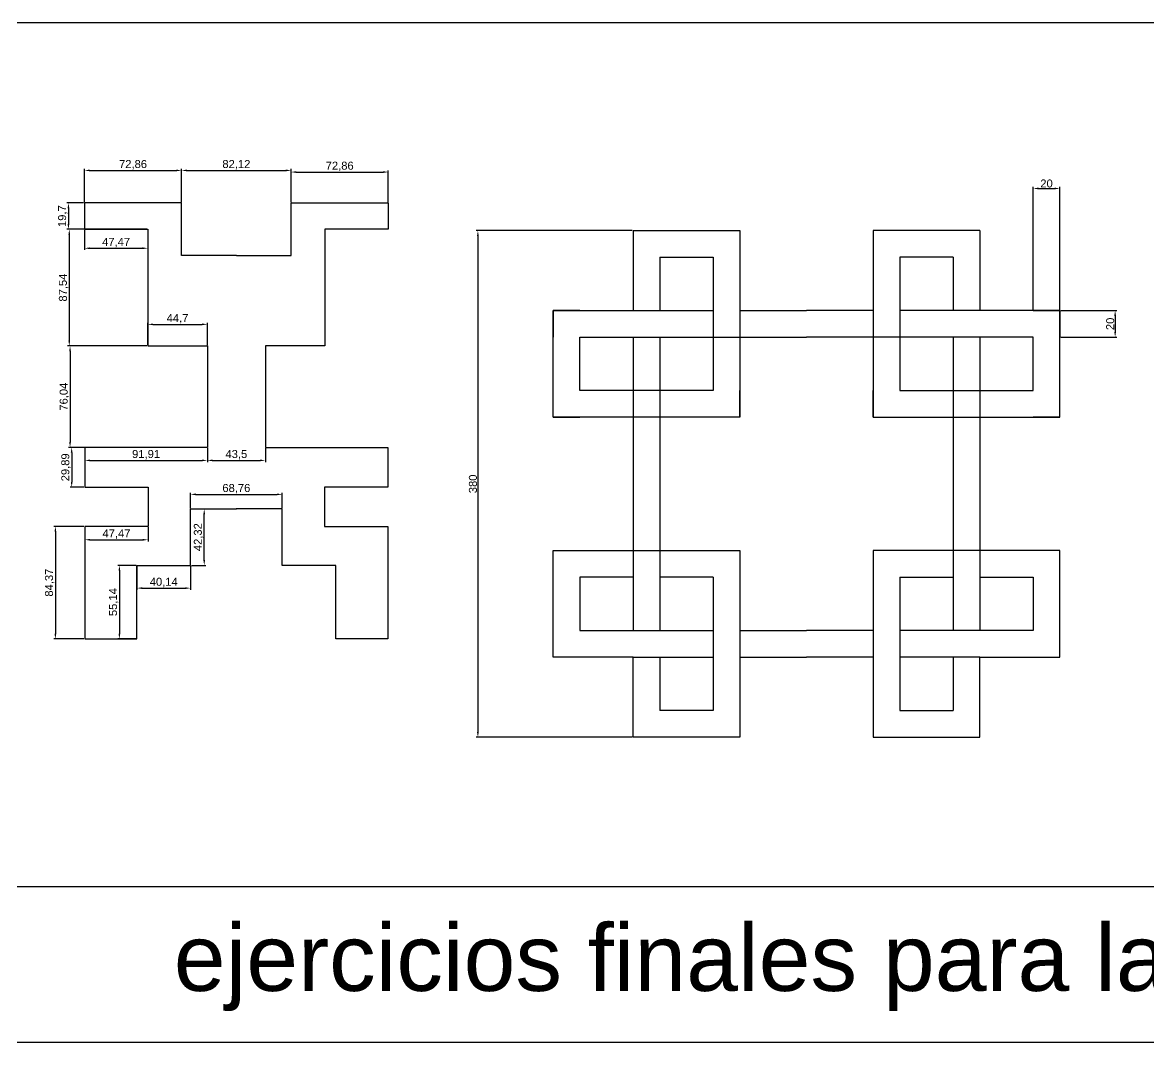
# Model space of a CAD drawing. Header units: millimetres. Extents: x 3767 to 9480, y 1414 to 2179.
# Drawn here: x 4570 to 5414, y 1414 to 2179 of the extents above; entities that cross this region are included whole.
import ezdxf

# ---------------------------------------------------------------- set-up
doc = ezdxf.new("R2010")
doc.units = ezdxf.units.MM
doc.layers.add('COTAS', color=80, linetype='Continuous')
doc.styles.get("Standard").update_dxf_attribs({"font": 'arial.ttf'})
doc.dimstyles.new('ISO-25', dxfattribs={"dimtxt": 2.5, "dimasz": 2.5, "dimexe": 1.25, "dimexo": 0.625, "dimtad": 1, "dimtxsty": 'Standard', "dimcen": 2.5, "dimadec": 0, "dimazin": 0, "dimtfac": 1, "dimtmove": 0, "dimatfit": 3, "dimfxl": 1, "dimarcsym": 0})

# ---------------------------------------------------------------- blocks, each defined once
blk = doc.blocks.new('*D22')
at = {"layer": 'COTAS', "color": 0, "lineweight": -2, "transparency": 16777216}
for p, q in [((4616.04, 2044.42), (4616.04, 2069.48)), ((4688.9, 2044.42), (4688.9, 2069.48)), ((4620.04, 2068.23), (4684.9, 2068.23))]:
    blk.add_line(p, q, dxfattribs=at)
at = {"layer": 'COTAS', "color": 0, "transparency": 16777216}
for points in [[(4620.04, 2068.89), (4620.04, 2067.56), (4616.04, 2068.23)], [(4684.9, 2068.89), (4684.9, 2067.56), (4688.9, 2068.23)]]:
    blk.add_solid(points, dxfattribs=at)
at = {"layer": 'Defpoints', "color": 0, "transparency": 16777216}
for p in [(4688.9, 2068.23), (4616.04, 2043.8), (4688.9, 2043.8)]:
    blk.add_point(p, dxfattribs=at)
at = {"layer": 'COTAS', "color": 0, "transparency": 16777216, "insert": (4652.47, 2072.46), "char_height": 6, "attachment_point": 5}
blk.add_mtext('72,86', dxfattribs=at)
blk = doc.blocks.new('*D23')
at = {"layer": 'COTAS', "color": 0, "lineweight": -2, "transparency": 16777216}
for p, q in [((4688.9, 2044.42), (4688.9, 2069.48)), ((4771.02, 2044.42), (4771.02, 2069.48)), ((4692.9, 2068.23), (4767.02, 2068.23))]:
    blk.add_line(p, q, dxfattribs=at)
at = {"layer": 'COTAS', "color": 0, "transparency": 16777216}
for points in [[(4692.9, 2068.89), (4692.9, 2067.56), (4688.9, 2068.23)], [(4767.02, 2068.89), (4767.02, 2067.56), (4771.02, 2068.23)]]:
    blk.add_solid(points, dxfattribs=at)
at = {"layer": 'Defpoints', "color": 0, "transparency": 16777216}
for p in [(4771.02, 2068.23), (4688.9, 2043.8), (4771.02, 2043.8)]:
    blk.add_point(p, dxfattribs=at)
at = {"layer": 'COTAS', "color": 0, "transparency": 16777216, "insert": (4729.96, 2072.46), "char_height": 6, "attachment_point": 5}
blk.add_mtext('82,12', dxfattribs=at)
blk = doc.blocks.new('*D24')
at = {"layer": 'COTAS', "color": 0, "lineweight": -2, "transparency": 16777216}
for p, q in [((4771.02, 2044.42), (4771.02, 2068.25)), ((4775.02, 2067), (4839.88, 2067)), ((4843.88, 2044.42), (4843.88, 2068.25))]:
    blk.add_line(p, q, dxfattribs=at)
at = {"layer": 'COTAS', "color": 0, "transparency": 16777216}
for points in [[(4775.02, 2067.67), (4775.02, 2066.33), (4771.02, 2067)], [(4839.88, 2067.67), (4839.88, 2066.33), (4843.88, 2067)]]:
    blk.add_solid(points, dxfattribs=at)
at = {"layer": 'Defpoints', "color": 0, "transparency": 16777216}
for p in [(4843.88, 2067), (4771.02, 2043.8), (4843.88, 2043.8)]:
    blk.add_point(p, dxfattribs=at)
at = {"layer": 'COTAS', "color": 0, "transparency": 16777216, "insert": (4807.45, 2071.23), "char_height": 6, "attachment_point": 5}
blk.add_mtext('72,86', dxfattribs=at)
blk = doc.blocks.new('*D25')
at = {"layer": 'COTAS', "color": 0, "lineweight": -2, "transparency": 16777216}
for p, q in [((4615.41, 2043.8), (4602.79, 2043.8)), ((4604.04, 2039.8), (4604.04, 2028.1)), ((4615.41, 2024.1), (4602.79, 2024.1))]:
    blk.add_line(p, q, dxfattribs=at)
at = {"layer": 'COTAS', "color": 0, "transparency": 16777216}
for points in [[(4603.37, 2039.8), (4604.7, 2039.8), (4604.04, 2043.8)], [(4603.37, 2028.1), (4604.7, 2028.1), (4604.04, 2024.1)]]:
    blk.add_solid(points, dxfattribs=at)
at = {"layer": 'Defpoints', "color": 0, "transparency": 16777216}
for p in [(4616.04, 2043.8), (4604.04, 2024.1), (4616.04, 2024.1)]:
    blk.add_point(p, dxfattribs=at)
at = {"layer": 'COTAS', "color": 0, "transparency": 16777216, "insert": (4599.81, 2033.95), "char_height": 6, "attachment_point": 5, "rotation": 90}
blk.add_mtext('19,7', dxfattribs=at)
blk = doc.blocks.new('*D26')
at = {"layer": 'COTAS', "color": 0, "lineweight": -2, "transparency": 16777216}
for p, q in [((4616.04, 2023.47), (4616.04, 2008.61)), ((4663.51, 2023.47), (4663.51, 2008.61)), ((4620.04, 2009.86), (4659.51, 2009.86))]:
    blk.add_line(p, q, dxfattribs=at)
at = {"layer": 'COTAS', "color": 0, "transparency": 16777216}
for points in [[(4620.04, 2010.52), (4620.04, 2009.19), (4616.04, 2009.86)], [(4659.51, 2010.52), (4659.51, 2009.19), (4663.51, 2009.86)]]:
    blk.add_solid(points, dxfattribs=at)
at = {"layer": 'Defpoints', "color": 0, "transparency": 16777216}
for p in [(4616.04, 2024.1), (4663.51, 2024.1), (4663.51, 2009.86)]:
    blk.add_point(p, dxfattribs=at)
at = {"layer": 'COTAS', "color": 0, "transparency": 16777216, "insert": (4639.77, 2014.07), "char_height": 6, "attachment_point": 5}
blk.add_mtext('47,47', dxfattribs=at)
blk = doc.blocks.new('*D27')
at = {"layer": 'COTAS', "color": 0, "lineweight": -2, "transparency": 16777216}
for p, q in [((4662.88, 2024.1), (4603.4, 2024.1)), ((4604.65, 2020.1), (4604.65, 1940.56)), ((4662.88, 1936.56), (4603.4, 1936.56))]:
    blk.add_line(p, q, dxfattribs=at)
at = {"layer": 'COTAS', "color": 0, "transparency": 16777216}
for points in [[(4603.98, 2020.1), (4605.32, 2020.1), (4604.65, 2024.1)], [(4603.98, 1940.56), (4605.32, 1940.56), (4604.65, 1936.56)]]:
    blk.add_solid(points, dxfattribs=at)
at = {"layer": 'Defpoints', "color": 0, "transparency": 16777216}
for p in [(4663.51, 2024.1), (4604.65, 1936.56), (4663.51, 1936.56)]:
    blk.add_point(p, dxfattribs=at)
at = {"layer": 'COTAS', "color": 0, "transparency": 16777216, "insert": (4600.42, 1980.33), "char_height": 6, "attachment_point": 5, "rotation": 90}
blk.add_mtext('87,54', dxfattribs=at)
blk = doc.blocks.new('*D28')
at = {"layer": 'COTAS', "color": 0, "lineweight": -2, "transparency": 16777216}
for p, q in [((4663.51, 1937.18), (4663.51, 1954.04)), ((4667.51, 1952.79), (4704.21, 1952.79)), ((4708.21, 1937.18), (4708.21, 1954.04))]:
    blk.add_line(p, q, dxfattribs=at)
at = {"layer": 'COTAS', "color": 0, "transparency": 16777216}
for points in [[(4667.51, 1953.46), (4667.51, 1952.12), (4663.51, 1952.79)], [(4704.21, 1953.46), (4704.21, 1952.12), (4708.21, 1952.79)]]:
    blk.add_solid(points, dxfattribs=at)
at = {"layer": 'Defpoints', "color": 0, "transparency": 16777216}
for p in [(4708.21, 1952.79), (4663.51, 1936.56), (4708.21, 1936.56)]:
    blk.add_point(p, dxfattribs=at)
at = {"layer": 'COTAS', "color": 0, "transparency": 16777216, "insert": (4685.86, 1957.01), "char_height": 6, "attachment_point": 5}
blk.add_mtext('44,7', dxfattribs=at)
blk = doc.blocks.new('*D29')
at = {"layer": 'COTAS', "color": 0, "lineweight": -2, "transparency": 16777216}
for p, q in [((4662.88, 1936.56), (4603.98, 1936.56)), ((4605.23, 1932.56), (4605.23, 1864.52)), ((4662.88, 1860.52), (4603.98, 1860.52))]:
    blk.add_line(p, q, dxfattribs=at)
at = {"layer": 'COTAS', "color": 0, "transparency": 16777216}
for points in [[(4604.57, 1932.56), (4605.9, 1932.56), (4605.23, 1936.56)], [(4604.57, 1864.52), (4605.9, 1864.52), (4605.23, 1860.52)]]:
    blk.add_solid(points, dxfattribs=at)
at = {"layer": 'Defpoints', "color": 0, "transparency": 16777216}
for p in [(4663.51, 1936.56), (4605.23, 1860.52), (4663.51, 1860.52)]:
    blk.add_point(p, dxfattribs=at)
at = {"layer": 'COTAS', "color": 0, "transparency": 16777216, "insert": (4601, 1898.54), "char_height": 6, "attachment_point": 5, "rotation": 90}
blk.add_mtext('76,04', dxfattribs=at)
blk = doc.blocks.new('*D30')
at = {"layer": 'COTAS', "color": 0, "lineweight": -2, "transparency": 16777216}
for p, q in [((4616.3, 1859.89), (4616.3, 1849.51)), ((4708.21, 1859.89), (4708.21, 1849.51)), ((4620.3, 1850.76), (4704.21, 1850.76))]:
    blk.add_line(p, q, dxfattribs=at)
at = {"layer": 'COTAS', "color": 0, "transparency": 16777216}
for points in [[(4620.3, 1851.42), (4620.3, 1850.09), (4616.3, 1850.76)], [(4704.21, 1851.42), (4704.21, 1850.09), (4708.21, 1850.76)]]:
    blk.add_solid(points, dxfattribs=at)
at = {"layer": 'Defpoints', "color": 0, "transparency": 16777216}
for p in [(4616.3, 1860.52), (4708.21, 1860.52), (4708.21, 1850.76)]:
    blk.add_point(p, dxfattribs=at)
at = {"layer": 'COTAS', "color": 0, "transparency": 16777216, "insert": (4662.25, 1854.99), "char_height": 6, "attachment_point": 5}
blk.add_mtext('91,91', dxfattribs=at)
blk = doc.blocks.new('*D31')
at = {"layer": 'COTAS', "color": 0, "lineweight": -2, "transparency": 16777216}
for p, q in [((4708.21, 1859.89), (4708.21, 1849.51)), ((4751.71, 1859.89), (4751.71, 1849.51)), ((4712.21, 1850.76), (4747.71, 1850.76))]:
    blk.add_line(p, q, dxfattribs=at)
at = {"layer": 'COTAS', "color": 0, "transparency": 16777216}
for points in [[(4712.21, 1851.42), (4712.21, 1850.09), (4708.21, 1850.76)], [(4747.71, 1851.42), (4747.71, 1850.09), (4751.71, 1850.76)]]:
    blk.add_solid(points, dxfattribs=at)
at = {"layer": 'Defpoints', "color": 0, "transparency": 16777216}
for p in [(4708.21, 1860.52), (4751.71, 1860.52), (4751.71, 1850.76)]:
    blk.add_point(p, dxfattribs=at)
at = {"layer": 'COTAS', "color": 0, "transparency": 16777216, "insert": (4729.96, 1854.99), "char_height": 6, "attachment_point": 5}
blk.add_mtext('43,5', dxfattribs=at)
blk = doc.blocks.new('*D32')
at = {"layer": 'COTAS', "color": 0, "lineweight": -2, "transparency": 16777216}
for p, q in [((4615.67, 1860.52), (4605.21, 1860.52)), ((4606.46, 1856.52), (4606.46, 1834.63)), ((4615.67, 1830.63), (4605.21, 1830.63))]:
    blk.add_line(p, q, dxfattribs=at)
at = {"layer": 'COTAS', "color": 0, "transparency": 16777216}
for points in [[(4605.79, 1856.52), (4607.13, 1856.52), (4606.46, 1860.52)], [(4605.79, 1834.63), (4607.13, 1834.63), (4606.46, 1830.63)]]:
    blk.add_solid(points, dxfattribs=at)
at = {"layer": 'Defpoints', "color": 0, "transparency": 16777216}
for p in [(4616.3, 1860.52), (4606.46, 1830.63), (4616.3, 1830.63)]:
    blk.add_point(p, dxfattribs=at)
at = {"layer": 'COTAS', "color": 0, "transparency": 16777216, "insert": (4602.23, 1845.57), "char_height": 6, "attachment_point": 5, "rotation": 90}
blk.add_mtext('29,89', dxfattribs=at)
blk = doc.blocks.new('*D33')
at = {"layer": 'COTAS', "color": 0, "lineweight": -2, "transparency": 16777216}
for p, q in [((4616.3, 1800.64), (4616.3, 1789.99)), ((4663.77, 1800.64), (4663.77, 1789.99)), ((4620.3, 1791.24), (4659.77, 1791.24))]:
    blk.add_line(p, q, dxfattribs=at)
at = {"layer": 'COTAS', "color": 0, "transparency": 16777216}
for points in [[(4620.3, 1791.9), (4620.3, 1790.57), (4616.3, 1791.24)], [(4659.77, 1791.9), (4659.77, 1790.57), (4663.77, 1791.24)]]:
    blk.add_solid(points, dxfattribs=at)
at = {"layer": 'Defpoints', "color": 0, "transparency": 16777216}
for p in [(4616.3, 1801.27), (4663.77, 1801.27), (4663.77, 1791.24)]:
    blk.add_point(p, dxfattribs=at)
at = {"layer": 'COTAS', "color": 0, "transparency": 16777216, "insert": (4640.03, 1795.45), "char_height": 6, "attachment_point": 5}
blk.add_mtext('47,47', dxfattribs=at)
blk = doc.blocks.new('*D34')
at = {"layer": 'COTAS', "color": 0, "lineweight": -2, "transparency": 16777216}
for p, q in [((4615.67, 1801.27), (4592.98, 1801.27)), ((4594.23, 1797.27), (4594.23, 1720.9)), ((4615.67, 1716.9), (4592.98, 1716.9))]:
    blk.add_line(p, q, dxfattribs=at)
at = {"layer": 'COTAS', "color": 0, "transparency": 16777216}
for points in [[(4593.56, 1797.27), (4594.9, 1797.27), (4594.23, 1801.27)], [(4593.56, 1720.9), (4594.9, 1720.9), (4594.23, 1716.9)]]:
    blk.add_solid(points, dxfattribs=at)
at = {"layer": 'Defpoints', "color": 0, "transparency": 16777216}
for p in [(4616.3, 1801.27), (4594.23, 1716.9), (4616.3, 1716.9)]:
    blk.add_point(p, dxfattribs=at)
at = {"layer": 'COTAS', "color": 0, "transparency": 16777216, "insert": (4590, 1759.08), "char_height": 6, "attachment_point": 5, "rotation": 90}
blk.add_mtext('84,37', dxfattribs=at)
blk = doc.blocks.new('*D35')
at = {"layer": 'COTAS', "color": 0, "lineweight": -2, "transparency": 16777216}
for p, q in [((4654.81, 1772.04), (4640.98, 1772.04)), ((4642.23, 1768.04), (4642.23, 1720.9)), ((4654.81, 1716.9), (4640.98, 1716.9))]:
    blk.add_line(p, q, dxfattribs=at)
at = {"layer": 'COTAS', "color": 0, "transparency": 16777216}
for points in [[(4641.57, 1768.04), (4642.9, 1768.04), (4642.23, 1772.04)], [(4641.57, 1720.9), (4642.9, 1720.9), (4642.23, 1716.9)]]:
    blk.add_solid(points, dxfattribs=at)
at = {"layer": 'Defpoints', "color": 0, "transparency": 16777216}
for p in [(4655.44, 1772.04), (4642.23, 1716.9), (4655.44, 1716.9)]:
    blk.add_point(p, dxfattribs=at)
at = {"layer": 'COTAS', "color": 0, "transparency": 16777216, "insert": (4638, 1744.47), "char_height": 6, "attachment_point": 5, "rotation": 90}
blk.add_mtext('55,14', dxfattribs=at)
blk = doc.blocks.new('*D36')
at = {"layer": 'COTAS', "color": 0, "lineweight": -2, "transparency": 16777216}
for p, q in [((4655.44, 1771.41), (4655.44, 1753.72)), ((4695.58, 1771.41), (4695.58, 1753.72)), ((4659.44, 1754.97), (4691.58, 1754.97))]:
    blk.add_line(p, q, dxfattribs=at)
at = {"layer": 'COTAS', "color": 0, "transparency": 16777216}
for points in [[(4659.44, 1755.64), (4659.44, 1754.3), (4655.44, 1754.97)], [(4691.58, 1755.64), (4691.58, 1754.3), (4695.58, 1754.97)]]:
    blk.add_solid(points, dxfattribs=at)
at = {"layer": 'Defpoints', "color": 0, "transparency": 16777216}
for p in [(4655.44, 1772.04), (4695.58, 1772.04), (4695.58, 1754.97)]:
    blk.add_point(p, dxfattribs=at)
at = {"layer": 'COTAS', "color": 0, "transparency": 16777216, "insert": (4675.51, 1759.2), "char_height": 6, "attachment_point": 5}
blk.add_mtext('40,14', dxfattribs=at)
blk = doc.blocks.new('*D37')
at = {"layer": 'COTAS', "color": 0, "lineweight": -2, "transparency": 16777216}
for p, q in [((4696.2, 1814.36), (4707.1, 1814.36)), ((4705.85, 1776.04), (4705.85, 1810.36)), ((4696.2, 1772.04), (4707.1, 1772.04))]:
    blk.add_line(p, q, dxfattribs=at)
at = {"layer": 'COTAS', "color": 0, "transparency": 16777216}
for points in [[(4705.18, 1810.36), (4706.51, 1810.36), (4705.85, 1814.36)], [(4705.18, 1776.04), (4706.51, 1776.04), (4705.85, 1772.04)]]:
    blk.add_solid(points, dxfattribs=at)
at = {"layer": 'Defpoints', "color": 0, "transparency": 16777216}
for p in [(4695.58, 1814.36), (4705.85, 1814.36), (4695.58, 1772.04)]:
    blk.add_point(p, dxfattribs=at)
at = {"layer": 'COTAS', "color": 0, "transparency": 16777216, "insert": (4701.62, 1793.2), "char_height": 6, "attachment_point": 5, "rotation": 90}
blk.add_mtext('42,32', dxfattribs=at)
blk = doc.blocks.new('*D38')
at = {"layer": 'COTAS', "color": 0, "lineweight": -2, "transparency": 16777216}
for p, q in [((4695.58, 1814.98), (4695.58, 1826.54)), ((4699.58, 1825.29), (4760.34, 1825.29)), ((4764.34, 1814.98), (4764.34, 1826.54))]:
    blk.add_line(p, q, dxfattribs=at)
at = {"layer": 'COTAS', "color": 0, "transparency": 16777216}
for points in [[(4699.58, 1825.96), (4699.58, 1824.63), (4695.58, 1825.29)], [(4760.34, 1825.96), (4760.34, 1824.63), (4764.34, 1825.29)]]:
    blk.add_solid(points, dxfattribs=at)
at = {"layer": 'Defpoints', "color": 0, "transparency": 16777216}
for p in [(4764.34, 1825.29), (4695.58, 1814.36), (4764.34, 1814.36)]:
    blk.add_point(p, dxfattribs=at)
at = {"layer": 'COTAS', "color": 0, "transparency": 16777216, "insert": (4729.96, 1829.52), "char_height": 6, "attachment_point": 5}
blk.add_mtext('68,76', dxfattribs=at)
blk = doc.blocks.new('*D39')
at = {"layer": 'COTAS', "color": 0, "lineweight": -2, "transparency": 16777216}
for p, q in [((5026.91, 2023.15), (4909.84, 2023.15)), ((4911.09, 2019.15), (4911.09, 1647.15)), ((5026.91, 1643.15), (4909.84, 1643.15))]:
    blk.add_line(p, q, dxfattribs=at)
at = {"layer": 'COTAS', "color": 0, "transparency": 16777216}
for points in [[(4910.42, 2019.15), (4911.76, 2019.15), (4911.09, 2023.15)], [(4910.42, 1647.15), (4911.76, 1647.15), (4911.09, 1643.15)]]:
    blk.add_solid(points, dxfattribs=at)
at = {"layer": 'Defpoints', "color": 0, "transparency": 16777216}
for p in [(5027.54, 2023.15), (4911.09, 1643.15), (5027.54, 1643.15)]:
    blk.add_point(p, dxfattribs=at)
at = {"layer": 'COTAS', "color": 0, "transparency": 16777216, "insert": (4907.4, 1833.15), "char_height": 6, "attachment_point": 5, "rotation": 90}
blk.add_mtext('380', dxfattribs=at)
blk = doc.blocks.new('*D40')
at = {"layer": 'COTAS', "color": 0, "lineweight": -2, "transparency": 16777216}
for p, q in [((5327.54, 1963.78), (5327.54, 2055.96)), ((5331.54, 2054.71), (5343.54, 2054.71)), ((5347.54, 1963.78), (5347.54, 2055.96))]:
    blk.add_line(p, q, dxfattribs=at)
at = {"layer": 'COTAS', "color": 0, "transparency": 16777216}
for points in [[(5331.54, 2055.37), (5331.54, 2054.04), (5327.54, 2054.71)], [(5343.54, 2055.37), (5343.54, 2054.04), (5347.54, 2054.71)]]:
    blk.add_solid(points, dxfattribs=at)
at = {"layer": 'Defpoints', "color": 0, "transparency": 16777216}
for p in [(5347.54, 2054.71), (5327.54, 1963.15), (5347.54, 1963.15)]:
    blk.add_point(p, dxfattribs=at)
at = {"layer": 'COTAS', "color": 0, "transparency": 16777216, "insert": (5337.54, 2058.4), "char_height": 6, "attachment_point": 5}
blk.add_mtext('20', dxfattribs=at)
blk = doc.blocks.new('*D41')
at = {"layer": 'COTAS', "color": 0, "lineweight": -2, "transparency": 16777216}
for p, q in [((5348.16, 1963.15), (5390.25, 1963.15)), ((5389, 1959.15), (5389, 1947.15)), ((5348.16, 1943.15), (5390.25, 1943.15))]:
    blk.add_line(p, q, dxfattribs=at)
at = {"layer": 'COTAS', "color": 0, "transparency": 16777216}
for points in [[(5388.34, 1959.15), (5389.67, 1959.15), (5389, 1963.15)], [(5388.34, 1947.15), (5389.67, 1947.15), (5389, 1943.15)]]:
    blk.add_solid(points, dxfattribs=at)
at = {"layer": 'Defpoints', "color": 0, "transparency": 16777216}
for p in [(5347.54, 1963.15), (5347.54, 1943.15), (5389, 1943.15)]:
    blk.add_point(p, dxfattribs=at)
at = {"layer": 'COTAS', "color": 0, "transparency": 16777216, "insert": (5385.31, 1953.15), "char_height": 6, "attachment_point": 5, "rotation": 90}
blk.add_mtext('20', dxfattribs=at)

msp = doc.modelspace()

# ---------------------------------------------------------------- linework, layer by layer
for p, q in [((4688.899, 2043.799), (4616.039, 2043.799)), ((4616.039, 2043.799), (4616.039, 2024.099)), ((4688.899, 2004.519), (4688.899, 2043.799)), ((4771.019, 2004.519), (4771.019, 2043.799)), ((4771.019, 2043.799), (4843.879, 2043.799)), ((4843.879, 2043.799), (4843.879, 2024.099)), ((4616.039, 2024.099), (4663.509, 2024.099)), ((4663.509, 2024.099), (4663.509, 1936.559)), ((4843.879, 2024.099), (4796.409, 2024.099)), ((4796.409, 2024.099), (4796.409, 1936.559)), ((5027.536, 2023.154), (5107.536, 2023.154)), ((5027.536, 2023.154), (5027.536, 1963.154)), ((5107.536, 2023.154), (5107.536, 1883.154)), ((5107.536, 2023.154), (5107.536, 2003.154)), ((5287.536, 2023.154), (5207.536, 2023.154)), ((5207.536, 2023.154), (5207.536, 1883.154)), ((5207.536, 2023.154), (5207.536, 2003.154)), ((5287.536, 2023.154), (5287.536, 1963.154)), ((4729.959, 2004.519), (4688.899, 2004.519)), ((4729.959, 2004.519), (4771.019, 2004.519)), ((5047.536, 2003.154), (5047.536, 1963.154)), ((5047.536, 2003.154), (5087.536, 2003.154)), ((5087.536, 2003.154), (5087.536, 1903.154)), ((5227.536, 2003.154), (5227.536, 1903.154)), ((5267.536, 2003.154), (5227.536, 2003.154)), ((5267.536, 2003.154), (5267.536, 1963.154)), ((4967.536, 1883.154), (4967.536, 1963.154)), ((4967.536, 1963.154), (5087.536, 1963.154)), ((4987.536, 1963.154), (4967.536, 1963.154)), ((4967.536, 1963.154), (4967.536, 1943.154)), ((5107.536, 1963.154), (5157.536, 1963.154)), ((5207.536, 1963.154), (5157.536, 1963.154)), ((5347.536, 1963.154), (5227.536, 1963.154)), ((5327.536, 1963.154), (5347.536, 1963.154)), ((5347.536, 1883.154), (5347.536, 1963.154)), ((5347.536, 1963.154), (5347.536, 1943.154)), ((4987.536, 1903.154), (4987.536, 1943.154)), ((4987.536, 1943.154), (5087.536, 1943.154)), ((5027.536, 1943.154), (5027.536, 1883.154)), ((5047.536, 1943.154), (5047.536, 1883.154)), ((5087.536, 1943.154), (5157.536, 1943.154)), ((5227.536, 1943.154), (5157.536, 1943.154)), ((5327.536, 1943.154), (5227.536, 1943.154)), ((5267.536, 1943.154), (5267.536, 1883.154)), ((5287.536, 1943.154), (5287.536, 1883.154)), ((5327.536, 1903.154), (5327.536, 1943.154)), ((4663.509, 1936.559), (4708.209, 1936.559)), ((4708.209, 1936.559), (4708.209, 1860.519)), ((4796.409, 1936.559), (4751.709, 1936.559)), ((4751.709, 1936.559), (4751.709, 1860.519)), ((5087.536, 1903.154), (4987.536, 1903.154)), ((5107.536, 1883.154), (5107.536, 1903.154)), ((5207.536, 1883.154), (5207.536, 1903.154)), ((5227.536, 1903.154), (5327.536, 1903.154)), ((5107.536, 1883.154), (4967.536, 1883.154)), ((4967.536, 1883.154), (4987.536, 1883.154)), ((5027.536, 1883.154), (5027.536, 1783.154)), ((5047.536, 1883.154), (5047.536, 1723.154)), ((5207.536, 1883.154), (5347.536, 1883.154)), ((5267.536, 1883.154), (5267.536, 1723.154)), ((5287.536, 1883.154), (5287.536, 1783.154)), ((5347.536, 1883.154), (5327.536, 1883.154)), ((4708.209, 1860.519), (4616.299, 1860.519)), ((4616.299, 1860.519), (4616.299, 1830.629)), ((4751.709, 1860.519), (4843.619, 1860.519)), ((4843.619, 1860.519), (4843.619, 1830.629)), ((4616.299, 1830.629), (4663.769, 1830.629)), ((4663.769, 1830.629), (4663.769, 1801.269)), ((4843.619, 1830.629), (4796.149, 1830.629)), ((4796.149, 1830.629), (4796.149, 1801.269)), ((4695.579, 1772.039), (4695.579, 1814.359)), ((4695.579, 1814.359), (4730.159, 1814.359)), ((4764.339, 1814.359), (4729.759, 1814.359)), ((4764.339, 1772.039), (4764.339, 1814.359)), ((4663.769, 1801.269), (4616.299, 1801.269)), ((4616.299, 1801.269), (4616.299, 1716.899)), ((4796.149, 1801.269), (4843.619, 1801.269)), ((4843.619, 1801.269), (4843.619, 1716.899)), ((4967.536, 1703.154), (4967.536, 1783.154)), ((4967.536, 1783.154), (5027.536, 1783.154)), ((5027.536, 1783.154), (5107.536, 1783.154)), ((5027.536, 1783.154), (5027.536, 1723.154)), ((5027.536, 1783.154), (5027.536, 1763.154)), ((5107.536, 1783.154), (5107.536, 1643.154)), ((5287.536, 1783.154), (5207.536, 1783.154)), ((5207.536, 1783.154), (5207.536, 1643.154)), ((5347.536, 1783.154), (5287.536, 1783.154)), ((5287.536, 1783.154), (5287.536, 1723.154)), ((5287.536, 1783.154), (5287.536, 1763.154)), ((5347.536, 1703.154), (5347.536, 1783.154)), ((4655.439, 1716.899), (4655.439, 1772.039)), ((4655.439, 1772.039), (4695.579, 1772.039)), ((4804.479, 1772.039), (4764.339, 1772.039)), ((4804.479, 1716.899), (4804.479, 1772.039)), ((5027.536, 1763.154), (4987.536, 1763.154)), ((4987.536, 1763.154), (4987.536, 1723.154)), ((5087.536, 1763.154), (5047.536, 1763.154)), ((5087.536, 1763.154), (5087.536, 1663.154)), ((5227.536, 1763.154), (5227.536, 1663.154)), ((5227.536, 1763.154), (5267.536, 1763.154)), ((5287.536, 1763.154), (5327.536, 1763.154)), ((5327.536, 1763.154), (5327.536, 1723.154)), ((4987.536, 1723.154), (5027.536, 1723.154)), ((5027.536, 1723.154), (5087.536, 1723.154)), ((5107.536, 1723.154), (5157.536, 1723.154)), ((5207.536, 1723.154), (5157.536, 1723.154)), ((5287.536, 1723.154), (5227.536, 1723.154)), ((5327.536, 1723.154), (5287.536, 1723.154)), ((4616.299, 1716.899), (4655.439, 1716.899)), ((4843.619, 1716.899), (4804.479, 1716.899)), ((5027.536, 1703.154), (4967.536, 1703.154)), ((5027.536, 1643.154), (5027.536, 1703.154)), ((5027.536, 1703.154), (5087.536, 1703.154)), ((5047.536, 1703.154), (5047.536, 1663.154)), ((5107.536, 1703.154), (5157.536, 1703.154)), ((5207.536, 1703.154), (5157.536, 1703.154)), ((5287.536, 1703.154), (5227.536, 1703.154)), ((5267.536, 1703.154), (5267.536, 1663.154)), ((5287.536, 1643.154), (5287.536, 1703.154)), ((5287.536, 1703.154), (5347.536, 1703.154)), ((5087.536, 1663.154), (5047.536, 1663.154)), ((5227.536, 1663.154), (5267.536, 1663.154)), ((5107.536, 1643.154), (5027.536, 1643.154)), ((5207.536, 1643.154), (5287.536, 1643.154))]:
    msp.add_line(p, q)
at = {"layer": 'COTAS', "lineweight": -2}
msp.add_line((3766.533, 1531.181), (9479.938, 1531.181), dxfattribs=at)
msp.add_lwpolyline([(3766.533, 2179.148), (9479.938, 2179.148), (9479.938, 1414.231), (3766.533, 1414.231)], close=True, dxfattribs=at)

# ---------------------------------------------------------------- texts
at = {"layer": 'COTAS', "lineweight": -2, "insert": (4683.049, 1502.9), "char_height": 50, "attachment_point": 1}
msp.add_mtext_dynamic_manual_height_columns('ejercicios finales para la obtencion del certificado', width=3042.8413, gutter_width=12.5, heights=[0], dxfattribs=at)

# ---------------------------------------------------------------- dimensions: what is measured, and where the dimension line sits
at = {"layer": 'COTAS'}
for base, p1, p2, picture, middle in [((4688.899, 2068.226), (4616.039, 2043.799), (4688.899, 2043.799), '*D22', (4652.469, 2072.457)), ((4771.019, 2068.226), (4688.899, 2043.799), (4771.019, 2043.799), '*D23', (4729.959, 2072.457)), ((4843.879, 2066.999), (4771.019, 2043.799), (4843.879, 2043.799), '*D24', (4807.449, 2071.229)), ((5347.536, 2054.708), (5327.536, 1963.154), (5347.536, 1963.154), '*D40', (5337.536, 2058.396)), ((4663.509, 2009.855), (4616.039, 2024.099), (4663.509, 2024.099), '*D26', (4639.774, 2014.074)), ((4708.209, 1952.789), (4663.509, 1936.559), (4708.209, 1936.559), '*D28', (4685.859, 1957.007)), ((4708.209, 1850.757), (4616.299, 1860.519), (4708.209, 1860.519), '*D30', (4662.254, 1854.987)), ((4751.709, 1850.757), (4708.209, 1860.519), (4751.709, 1860.519), '*D31', (4729.959, 1854.987)), ((4764.339, 1825.294), (4695.579, 1814.359), (4764.339, 1814.359), '*D38', (4729.959, 1829.525)), ((4663.769, 1791.236), (4616.299, 1801.269), (4663.769, 1801.269), '*D33', (4640.034, 1795.454)), ((4695.579, 1754.968), (4655.439, 1772.039), (4695.579, 1772.039), '*D36', (4675.509, 1759.199))]:
    dim = msp.add_linear_dim(base=base, p1=p1, p2=p2, dimstyle='ISO-25', override={"dimtxt": 6, "dimasz": 4}, dxfattribs=at)
    dim.commit()
    dim.dimension.update_dxf_attribs({"geometry": picture, "text_midpoint": middle})
for base, p1, p2, picture, middle in [((4604.037, 2024.099), (4616.039, 2043.799), (4616.039, 2024.099), '*D25', (4599.806, 2033.949)), ((4604.651, 1936.559), (4663.509, 2024.099), (4663.509, 1936.559), '*D27', (4600.421, 1980.329)), ((4911.088, 1643.154), (5027.536, 2023.154), (5027.536, 1643.154), '*D39', (4907.398, 1833.154)), ((5389.003, 1943.154), (5347.536, 1963.154), (5347.536, 1943.154), '*D41', (5385.314, 1953.154)), ((4605.232, 1860.519), (4663.509, 1936.559), (4663.509, 1860.519), '*D29', (4601.001, 1898.539)), ((4606.461, 1830.629), (4616.299, 1860.519), (4616.299, 1830.629), '*D32', (4602.23, 1845.574)), ((4705.847, 1814.359), (4695.579, 1772.039), (4695.579, 1814.359), '*D37', (4701.617, 1793.199)), ((4594.23, 1716.899), (4616.299, 1801.269), (4616.299, 1716.899), '*D34', (4590, 1759.084)), ((4642.234, 1716.899), (4655.439, 1772.039), (4655.439, 1716.899), '*D35', (4638.003, 1744.469))]:
    dim = msp.add_linear_dim(base=base, p1=p1, p2=p2, angle=90, dimstyle='ISO-25', override={"dimtxt": 6, "dimasz": 4}, dxfattribs=at)
    dim.commit()
    dim.dimension.update_dxf_attribs({"geometry": picture, "text_midpoint": middle})

doc.saveas('drawing.dxf')
